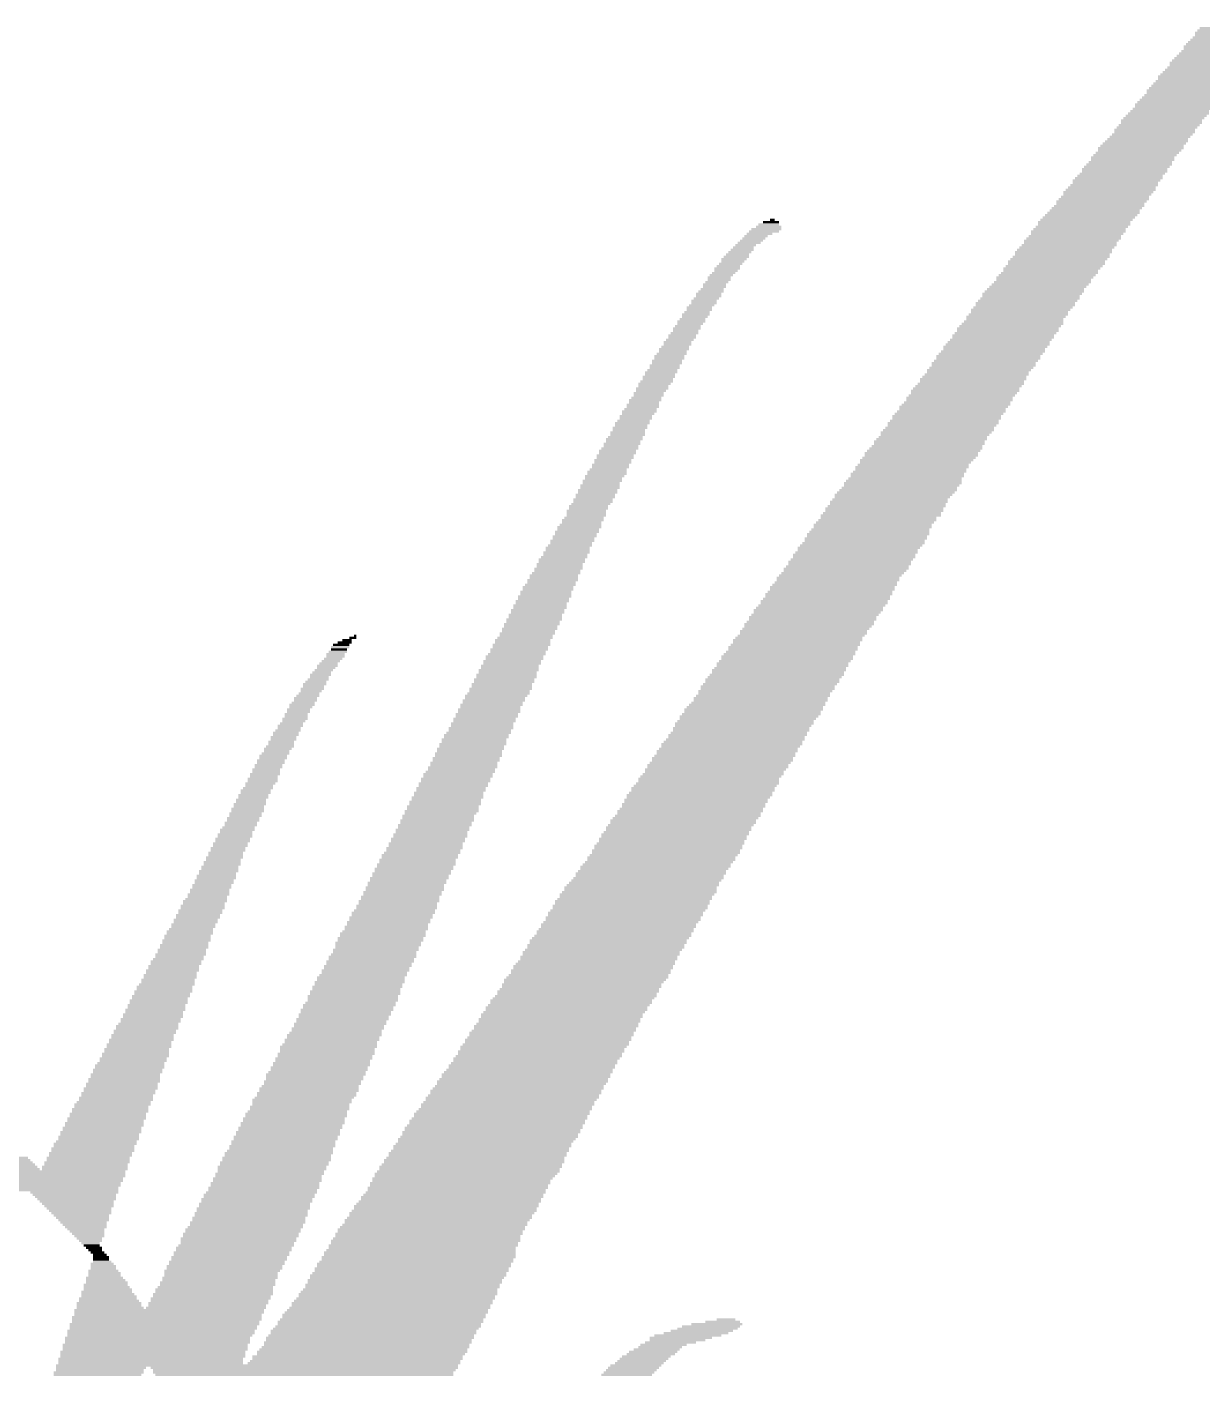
# Model space of a CAD drawing. Extents: x -0.79 to 6.6, y -0.46 to 8.18.
# Drawn here: x 5.1476 to 5.2493, y 0.8735 to 0.9902 of the extents above; entities that cross this region are included whole.
import ezdxf

# ---------------------------------------------------------------- set-up
doc = ezdxf.new("R2010")
doc.units = 0
doc.layers.add('21', color=253, linetype='CONTINUOUS')

# ---------------------------------------------------------------- blocks, each defined once
blk = doc.blocks.new('RECT')
blk.add_solid([(-0.5, -0.5), (0.5, -0.5), (-0.5, 0.5), (0.5, 0.5)])

msp = doc.modelspace()

# ---------------------------------------------------------------- block references
at = {"layer": '21', "yscale": 0.0002}
for p, xscale in [((5.2517, 0.98935), 0.0064), ((5.252, 0.98975), 0.0066), ((5.2519, 0.98955), 0.0064), ((5.2521, 0.98995), 0.0064), ((5.2523, 0.99015), 0.0064), ((5.2507, 0.98815), 0.0064), ((5.251, 0.98855), 0.0066), ((5.2509, 0.98835), 0.0064), ((5.2512, 0.98875), 0.0066), ((5.2513, 0.98895), 0.0064), ((5.2515, 0.98915), 0.0064), ((5.2498, 0.98715), 0.0066), ((5.2497, 0.98695), 0.0064), ((5.25, 0.98735), 0.0066), ((5.2501, 0.98755), 0.0064), ((5.2504, 0.98775), 0.0066), ((5.2505, 0.98795), 0.0064), ((5.2489, 0.98595), 0.0068), ((5.2488, 0.98575), 0.0066), ((5.2491, 0.98615), 0.0068), ((5.2492, 0.98635), 0.0066), ((5.2494, 0.98655), 0.0066), ((5.2496, 0.98675), 0.0066), ((5.2479, 0.98475), 0.0068), ((5.2478, 0.98455), 0.0066), ((5.2481, 0.98495), 0.0068), ((5.2482, 0.98515), 0.0066), ((5.2485, 0.98535), 0.0068), ((5.2486, 0.98555), 0.0066), ((5.2469, 0.98355), 0.0068), ((5.2471, 0.98375), 0.0068), ((5.2473, 0.98395), 0.0068), ((5.2475, 0.98415), 0.0068), ((5.2477, 0.98435), 0.0068), ((5.246, 0.98235), 0.007), ((5.2462, 0.98255), 0.007), ((5.2464, 0.98275), 0.007), ((5.2465, 0.98295), 0.0068), ((5.2467, 0.98315), 0.0068), ((5.2469, 0.98335), 0.0068), ((5.2452, 0.98135), 0.007), ((5.2452, 0.98115), 0.007), ((5.2454, 0.98155), 0.007), ((5.2456, 0.98175), 0.007), ((5.2458, 0.98215), 0.007), ((5.2458, 0.98195), 0.007), ((5.2441, 0.97995), 0.0072), ((5.2443, 0.98015), 0.0072), ((5.2445, 0.98035), 0.0072), ((5.2446, 0.98055), 0.007), ((5.2448, 0.98075), 0.007), ((5.245, 0.98095), 0.007), ((5.2433, 0.97895), 0.0072), ((5.2433, 0.97875), 0.0072), ((5.2435, 0.97915), 0.0072), ((5.2437, 0.97935), 0.0072), ((5.244, 0.97975), 0.0074), ((5.2439, 0.97955), 0.0072), ((5.2424, 0.97755), 0.0074), ((5.2426, 0.97795), 0.0074), ((5.2426, 0.97775), 0.0074), ((5.2428, 0.97815), 0.0074), ((5.243, 0.97835), 0.0074), ((5.2431, 0.97855), 0.0072), ((5.2415, 0.97635), 0.0076), ((5.2417, 0.97655), 0.0076), ((5.2419, 0.97695), 0.0076), ((5.2418, 0.97675), 0.0074), ((5.2421, 0.97715), 0.0076), ((5.2422, 0.97735), 0.0074), ((5.2408, 0.97535), 0.0078), ((5.2409, 0.97555), 0.0076), ((5.2412, 0.97595), 0.0078), ((5.2411, 0.97575), 0.0076), ((5.2414, 0.97615), 0.0078), ((5.2399, 0.97415), 0.008), ((5.24, 0.97435), 0.0078), ((5.2402, 0.97455), 0.0078), ((5.2404, 0.97475), 0.0078), ((5.2406, 0.97515), 0.0078), ((5.2405, 0.97495), 0.0076), ((5.2118, 0.97295), 0.0022), ((5.2118, 0.97315), 0.0018), ((5.212, 0.97335), 0.0014), ((5.2121, 0.97355), 0.0004), ((5.2389, 0.97295), 0.008), ((5.2391, 0.97335), 0.008), ((5.2391, 0.97315), 0.008), ((5.2393, 0.97355), 0.008), ((5.2395, 0.97375), 0.008), ((5.2397, 0.97395), 0.008), ((5.2103, 0.97175), 0.002), ((5.2105, 0.97195), 0.002), ((5.2107, 0.97215), 0.002), ((5.211, 0.97235), 0.0022), ((5.2114, 0.97255), 0.0026), ((5.2116, 0.97275), 0.0026), ((5.238, 0.97175), 0.0082), ((5.2382, 0.97195), 0.0082), ((5.2383, 0.97215), 0.008), ((5.2386, 0.97255), 0.0082), ((5.2385, 0.97235), 0.008), ((5.2387, 0.97275), 0.008), ((5.2091, 0.97055), 0.002), ((5.2093, 0.97075), 0.002), ((5.2095, 0.97095), 0.002), ((5.2096, 0.97115), 0.0018), ((5.2098, 0.97135), 0.0018), ((5.2101, 0.97155), 0.002), ((5.2373, 0.97075), 0.0084), ((5.2372, 0.97055), 0.0082), ((5.2374, 0.97095), 0.0082), ((5.2376, 0.97115), 0.0082), ((5.2378, 0.97135), 0.0082), ((5.2379, 0.97155), 0.008), ((5.2082, 0.96935), 0.0022), ((5.2083, 0.96955), 0.002), ((5.2085, 0.96975), 0.002), ((5.2088, 0.97015), 0.0022), ((5.2087, 0.96995), 0.002), ((5.209, 0.97035), 0.0022), ((5.2363, 0.96935), 0.0084), ((5.2365, 0.96955), 0.0084), ((5.2367, 0.96995), 0.0084), ((5.2367, 0.96975), 0.0084), ((5.2369, 0.97015), 0.0084), ((5.2371, 0.97035), 0.0084), ((5.2075, 0.96855), 0.002), ((5.2075, 0.96835), 0.002), ((5.2077, 0.96875), 0.002), ((5.2079, 0.96895), 0.002), ((5.2081, 0.96915), 0.002), ((5.2357, 0.96855), 0.0084), ((5.2356, 0.96835), 0.0082), ((5.2359, 0.96875), 0.0084), ((5.2361, 0.96895), 0.0084), ((5.2362, 0.96915), 0.0082), ((5.2066, 0.96715), 0.0022), ((5.2068, 0.96735), 0.0022), ((5.2069, 0.96755), 0.002), ((5.2071, 0.96795), 0.002), ((5.2071, 0.96775), 0.002), ((5.2073, 0.96815), 0.002), ((5.2346, 0.96715), 0.0086), ((5.2348, 0.96735), 0.0086), ((5.2349, 0.96755), 0.0084), ((5.2351, 0.96775), 0.0084), ((5.2353, 0.96795), 0.0084), ((5.2355, 0.96815), 0.0084), ((5.2058, 0.96595), 0.0022), ((5.206, 0.96615), 0.0022), ((5.2062, 0.96655), 0.0022), ((5.2062, 0.96635), 0.0022), ((5.2064, 0.96675), 0.0022), ((5.2066, 0.96695), 0.0022), ((5.2338, 0.96595), 0.0086), ((5.234, 0.96635), 0.0086), ((5.234, 0.96615), 0.0086), ((5.2342, 0.96655), 0.0086), ((5.2344, 0.96675), 0.0086), ((5.2345, 0.96695), 0.0084), ((5.2051, 0.96475), 0.0024), ((5.2052, 0.96495), 0.0022), ((5.2055, 0.96535), 0.0024), ((5.2054, 0.96515), 0.0022), ((5.2056, 0.96555), 0.0022), ((5.2058, 0.96575), 0.0022), ((5.233, 0.96475), 0.0086), ((5.2332, 0.96515), 0.0086), ((5.2331, 0.96495), 0.0084), ((5.2334, 0.96535), 0.0086), ((5.2336, 0.96575), 0.0086), ((5.2335, 0.96555), 0.0084), ((5.2043, 0.96355), 0.0024), ((5.2045, 0.96375), 0.0024), ((5.2047, 0.96415), 0.0024), ((5.2046, 0.96395), 0.0022), ((5.2048, 0.96435), 0.0022), ((5.205, 0.96455), 0.0022), ((5.2321, 0.96355), 0.0088), ((5.2323, 0.96375), 0.0088), ((5.2325, 0.96415), 0.0088), ((5.2325, 0.96395), 0.0088), ((5.2327, 0.96435), 0.0088), ((5.2329, 0.96455), 0.0088), ((5.2036, 0.96235), 0.0026), ((5.2037, 0.96255), 0.0024), ((5.2039, 0.96295), 0.0024), ((5.2039, 0.96275), 0.0024), ((5.2041, 0.96315), 0.0024), ((5.2043, 0.96335), 0.0024), ((5.2314, 0.96255), 0.009), ((5.2313, 0.96235), 0.0088), ((5.2316, 0.96275), 0.009), ((5.2317, 0.96295), 0.0088), ((5.2319, 0.96315), 0.0088), ((5.2321, 0.96335), 0.0088), ((5.203, 0.96135), 0.0026), ((5.2032, 0.96175), 0.0026), ((5.2032, 0.96155), 0.0026), ((5.2034, 0.96195), 0.0026), ((5.2035, 0.96215), 0.0024), ((5.2306, 0.96135), 0.009), ((5.2308, 0.96175), 0.009), ((5.2308, 0.96155), 0.009), ((5.231, 0.96195), 0.009), ((5.2312, 0.96215), 0.009), ((5.2025, 0.96035), 0.0028), ((5.2024, 0.96015), 0.0026), ((5.2026, 0.96055), 0.0026), ((5.2028, 0.96095), 0.0026), ((5.2028, 0.96075), 0.0026), ((5.203, 0.96115), 0.0026), ((5.2298, 0.96015), 0.009), ((5.23, 0.96055), 0.009), ((5.2299, 0.96035), 0.0088), ((5.2302, 0.96075), 0.009), ((5.2304, 0.96115), 0.009), ((5.2304, 0.96095), 0.009), ((5.2017, 0.95895), 0.0028), ((5.2019, 0.95935), 0.0028), ((5.2018, 0.95915), 0.0026), ((5.2021, 0.95955), 0.0028), ((5.2023, 0.95995), 0.0028), ((5.2022, 0.95975), 0.0026), ((5.2289, 0.95895), 0.0092), ((5.2291, 0.95915), 0.0092), ((5.2293, 0.95935), 0.0092), ((5.2295, 0.95975), 0.0092), ((5.2294, 0.95955), 0.009), ((5.2296, 0.95995), 0.009), ((5.2011, 0.95795), 0.0028), ((5.201, 0.95775), 0.0026), ((5.2012, 0.95815), 0.0026), ((5.2014, 0.95855), 0.0026), ((5.2014, 0.95835), 0.0026), ((5.2016, 0.95875), 0.0026), ((5.2281, 0.95775), 0.0092), ((5.2283, 0.95815), 0.0092), ((5.2283, 0.95795), 0.0092), ((5.2285, 0.95835), 0.0092), ((5.2288, 0.95875), 0.0094), ((5.2287, 0.95855), 0.0092), ((5.2003, 0.95655), 0.0028), ((5.2006, 0.95695), 0.003), ((5.2005, 0.95675), 0.0028), ((5.2007, 0.95715), 0.0028), ((5.2009, 0.95755), 0.0028), ((5.2009, 0.95735), 0.0028), ((5.2272, 0.95655), 0.0094), ((5.2274, 0.95675), 0.0094), ((5.2276, 0.95695), 0.0094), ((5.2278, 0.95735), 0.0094), ((5.2277, 0.95715), 0.0092), ((5.228, 0.95755), 0.0094), ((5.1998, 0.95555), 0.003), ((5.1997, 0.95535), 0.0028), ((5.2, 0.95595), 0.003), ((5.1999, 0.95575), 0.0028), ((5.2001, 0.95615), 0.0028), ((5.2003, 0.95635), 0.0028), ((5.2265, 0.95535), 0.0096), ((5.2266, 0.95555), 0.0094), ((5.2269, 0.95595), 0.0096), ((5.2268, 0.95575), 0.0094), ((5.227, 0.95615), 0.0094), ((5.2272, 0.95635), 0.0094), ((5.1993, 0.95455), 0.0032), ((5.1992, 0.95435), 0.003), ((5.1994, 0.95475), 0.003), ((5.1996, 0.95515), 0.003), ((5.1996, 0.95495), 0.003), ((5.2257, 0.95435), 0.0096), ((5.2259, 0.95455), 0.0096), ((5.226, 0.95475), 0.0094), ((5.2263, 0.95515), 0.0096), ((5.2262, 0.95495), 0.0094), ((5.1985, 0.95315), 0.0032), ((5.1987, 0.95355), 0.0032), ((5.1987, 0.95335), 0.0032), ((5.1989, 0.95375), 0.0032), ((5.1991, 0.95415), 0.0032), ((5.199, 0.95395), 0.003), ((5.225, 0.95335), 0.0098), ((5.225, 0.95315), 0.0098), ((5.2252, 0.95355), 0.0098), ((5.2254, 0.95375), 0.0098), ((5.2255, 0.95395), 0.0096), ((5.2257, 0.95415), 0.0096), ((5.1979, 0.95195), 0.0032), ((5.1981, 0.95235), 0.0032), ((5.1981, 0.95215), 0.0032), ((5.1983, 0.95275), 0.0032), ((5.1983, 0.95255), 0.0032), ((5.1985, 0.95295), 0.0032), ((5.2242, 0.95215), 0.0098), ((5.2241, 0.95195), 0.0096), ((5.2243, 0.95235), 0.0096), ((5.2246, 0.95275), 0.0098), ((5.2245, 0.95255), 0.0096), ((5.2248, 0.95295), 0.0098), ((5.1974, 0.95095), 0.0034), ((5.1973, 0.95075), 0.0032), ((5.1976, 0.95135), 0.0034), ((5.1975, 0.95115), 0.0032), ((5.1978, 0.95175), 0.0034), ((5.1978, 0.95155), 0.0034), ((5.2234, 0.95075), 0.0102), ((5.2235, 0.95095), 0.01), ((5.2236, 0.95115), 0.0098), ((5.2238, 0.95155), 0.0098), ((5.2238, 0.95135), 0.0098), ((5.224, 0.95175), 0.0098), ((5.1968, 0.94975), 0.0034), ((5.1968, 0.94955), 0.0034), ((5.197, 0.95015), 0.0034), ((5.197, 0.94995), 0.0034), ((5.1972, 0.95055), 0.0034), ((5.1972, 0.95035), 0.0034), ((5.2226, 0.94975), 0.0102), ((5.2225, 0.94955), 0.01), ((5.2228, 0.94995), 0.0102), ((5.223, 0.95015), 0.0102), ((5.2231, 0.95035), 0.01), ((5.2233, 0.95055), 0.01), ((5.196, 0.94835), 0.0034), ((5.1962, 0.94875), 0.0034), ((5.1962, 0.94855), 0.0034), ((5.1964, 0.94895), 0.0034), ((5.1966, 0.94935), 0.0034), ((5.1966, 0.94915), 0.0034), ((5.2218, 0.94855), 0.0102), ((5.2218, 0.94835), 0.0102), ((5.222, 0.94875), 0.0102), ((5.2222, 0.94915), 0.0102), ((5.2221, 0.94895), 0.01), ((5.2223, 0.94935), 0.01), ((5.1955, 0.94715), 0.0036), ((5.1957, 0.94755), 0.0036), ((5.1956, 0.94735), 0.0034), ((5.1958, 0.94775), 0.0034), ((5.196, 0.94815), 0.0034), ((5.196, 0.94795), 0.0034), ((5.2208, 0.94715), 0.0102), ((5.221, 0.94735), 0.0102), ((5.2212, 0.94755), 0.0102), ((5.2215, 0.94795), 0.0104), ((5.2213, 0.94775), 0.01), ((5.2216, 0.94815), 0.0102), ((5.195, 0.94615), 0.0038), ((5.1952, 0.94655), 0.0038), ((5.1951, 0.94635), 0.0036), ((5.1954, 0.94695), 0.0038), ((5.1953, 0.94675), 0.0036), ((5.2204, 0.94635), 0.0106), ((5.2203, 0.94615), 0.0104), ((5.2205, 0.94655), 0.0104), ((5.2206, 0.94675), 0.0102), ((5.2208, 0.94695), 0.0102), ((5.1944, 0.94515), 0.0038), ((5.1944, 0.94495), 0.0038), ((5.1946, 0.94535), 0.0038), ((5.1948, 0.94575), 0.0038), ((5.1947, 0.94555), 0.0036), ((5.1949, 0.94595), 0.0036), ((5.2196, 0.94515), 0.0106), ((5.2195, 0.94495), 0.0104), ((5.2198, 0.94535), 0.0106), ((5.22, 0.94555), 0.0106), ((5.2202, 0.94595), 0.0106), ((5.2201, 0.94575), 0.0104), ((5.1937, 0.94375), 0.004), ((5.1939, 0.94415), 0.004), ((5.1939, 0.94395), 0.004), ((5.1941, 0.94435), 0.004), ((5.1943, 0.94475), 0.004), ((5.1942, 0.94455), 0.0038), ((5.2188, 0.94395), 0.0106), ((5.2188, 0.94375), 0.0106), ((5.219, 0.94415), 0.0106), ((5.2192, 0.94455), 0.0106), ((5.2192, 0.94435), 0.0106), ((5.2194, 0.94475), 0.0106), ((5.1932, 0.94275), 0.0042), ((5.1932, 0.94255), 0.0042), ((5.1934, 0.94295), 0.0042), ((5.1936, 0.94335), 0.0042), ((5.1935, 0.94315), 0.004), ((5.1937, 0.94355), 0.004), ((5.2178, 0.94255), 0.0106), ((5.218, 0.94275), 0.0106), ((5.2182, 0.94295), 0.0106), ((5.2185, 0.94335), 0.0108), ((5.2184, 0.94315), 0.0106), ((5.2186, 0.94355), 0.0106), ((5.1925, 0.94135), 0.0044), ((5.1927, 0.94175), 0.0044), ((5.1927, 0.94155), 0.0044), ((5.1929, 0.94195), 0.0044), ((5.1931, 0.94235), 0.0044), ((5.193, 0.94215), 0.0042), ((5.2171, 0.94135), 0.0108), ((5.2173, 0.94175), 0.0108), ((5.2173, 0.94155), 0.0108), ((5.2175, 0.94195), 0.0108), ((5.2176, 0.94215), 0.0106), ((5.2178, 0.94235), 0.0106), ((5.192, 0.94015), 0.0046), ((5.1922, 0.94055), 0.0046), ((5.1921, 0.94035), 0.0044), ((5.1924, 0.94095), 0.0046), ((5.1923, 0.94075), 0.0044), ((5.1925, 0.94115), 0.0044), ((5.2164, 0.94015), 0.011), ((5.2166, 0.94055), 0.011), ((5.2166, 0.94035), 0.011), ((5.2168, 0.94075), 0.011), ((5.217, 0.94115), 0.011), ((5.2169, 0.94095), 0.0108), ((5.1916, 0.93935), 0.0046), ((5.1916, 0.93915), 0.0046), ((5.1918, 0.93975), 0.0046), ((5.1918, 0.93955), 0.0046), ((5.192, 0.93995), 0.0046), ((5.2156, 0.93915), 0.011), ((5.2158, 0.93935), 0.011), ((5.2161, 0.93975), 0.0112), ((5.216, 0.93955), 0.011), ((5.2162, 0.93995), 0.011), ((5.1911, 0.93815), 0.0048), ((5.191, 0.93795), 0.0046), ((5.1913, 0.93855), 0.0048), ((5.1912, 0.93835), 0.0046), ((5.1915, 0.93895), 0.0048), ((5.1914, 0.93875), 0.0046), ((5.2148, 0.93795), 0.011), ((5.215, 0.93815), 0.011), ((5.2153, 0.93855), 0.0112), ((5.2152, 0.93835), 0.011), ((5.2154, 0.93875), 0.011), ((5.2156, 0.93895), 0.011), ((5.1748, 0.93675), 0.0014), ((5.1751, 0.93695), 0.0012), ((5.1753, 0.93715), 0.0008), ((5.1758, 0.93735), 0.0006), ((5.176, 0.93755), 0.0002), ((5.1904, 0.93675), 0.005), ((5.1905, 0.93715), 0.0048), ((5.1905, 0.93695), 0.0048), ((5.1907, 0.93735), 0.0048), ((5.1909, 0.93775), 0.0048), ((5.1908, 0.93755), 0.0046), ((5.2141, 0.93675), 0.0112), ((5.2143, 0.93715), 0.0112), ((5.2142, 0.93695), 0.011), ((5.2144, 0.93735), 0.011), ((5.2146, 0.93755), 0.011), ((5.2148, 0.93775), 0.011), ((5.1741, 0.93555), 0.0016), ((5.1743, 0.93595), 0.0016), ((5.1743, 0.93575), 0.0016), ((5.1745, 0.93615), 0.0016), ((5.1747, 0.93655), 0.0016), ((5.1746, 0.93635), 0.0014), ((5.1898, 0.93575), 0.005), ((5.1898, 0.93555), 0.005), ((5.19, 0.93595), 0.005), ((5.1902, 0.93635), 0.005), ((5.1901, 0.93615), 0.0048), ((5.1903, 0.93655), 0.0048), ((5.2134, 0.93575), 0.0114), ((5.2134, 0.93555), 0.0114), ((5.2136, 0.93595), 0.0114), ((5.2137, 0.93615), 0.0112), ((5.2139, 0.93655), 0.0112), ((5.2139, 0.93635), 0.0112), ((5.1731, 0.93435), 0.0016), ((5.1733, 0.93455), 0.0016), ((5.1736, 0.93495), 0.0018), ((5.1735, 0.93475), 0.0016), ((5.1737, 0.93515), 0.0016), ((5.1739, 0.93535), 0.0016), ((5.1893, 0.93455), 0.0052), ((5.1892, 0.93435), 0.005), ((5.1894, 0.93495), 0.005), ((5.1894, 0.93475), 0.005), ((5.1896, 0.93535), 0.005), ((5.1896, 0.93515), 0.005), ((5.2127, 0.93455), 0.0116), ((5.2126, 0.93435), 0.0114), ((5.2128, 0.93475), 0.0114), ((5.213, 0.93515), 0.0114), ((5.213, 0.93495), 0.0114), ((5.2132, 0.93535), 0.0114), ((5.1725, 0.93335), 0.002), ((5.1724, 0.93315), 0.0018), ((5.1726, 0.93355), 0.0018), ((5.1728, 0.93375), 0.0018), ((5.173, 0.93415), 0.0018), ((5.1729, 0.93395), 0.0016), ((5.1887, 0.93335), 0.0052), ((5.1887, 0.93315), 0.0052), ((5.1889, 0.93375), 0.0052), ((5.1889, 0.93355), 0.0052), ((5.1891, 0.93415), 0.0052), ((5.1891, 0.93395), 0.0052), ((5.2117, 0.93315), 0.0116), ((5.2119, 0.93335), 0.0116), ((5.2121, 0.93375), 0.0116), ((5.2121, 0.93355), 0.0116), ((5.2123, 0.93395), 0.0116), ((5.2125, 0.93415), 0.0116), ((5.1717, 0.93215), 0.002), ((5.1719, 0.93235), 0.002), ((5.172, 0.93255), 0.0018), ((5.1723, 0.93295), 0.002), ((5.1722, 0.93275), 0.0018), ((5.1882, 0.93235), 0.0054), ((5.1881, 0.93215), 0.0052), ((5.1884, 0.93255), 0.0054), ((5.1886, 0.93295), 0.0054), ((5.1885, 0.93275), 0.0052), ((5.2111, 0.93215), 0.0116), ((5.2113, 0.93235), 0.0116), ((5.2115, 0.93275), 0.0116), ((5.2114, 0.93255), 0.0114), ((5.2117, 0.93295), 0.0116), ((5.1711, 0.93115), 0.002), ((5.1711, 0.93095), 0.002), ((5.1714, 0.93155), 0.0022), ((5.1713, 0.93135), 0.002), ((5.1715, 0.93175), 0.002), ((5.1717, 0.93195), 0.002), ((5.1876, 0.93115), 0.0054), ((5.1876, 0.93095), 0.0054), ((5.1878, 0.93155), 0.0054), ((5.1877, 0.93135), 0.0052), ((5.188, 0.93195), 0.0054), ((5.1879, 0.93175), 0.0052), ((5.2105, 0.93115), 0.012), ((5.2104, 0.93095), 0.0118), ((5.2106, 0.93135), 0.0118), ((5.2108, 0.93155), 0.0118), ((5.2109, 0.93175), 0.0116), ((5.2111, 0.93195), 0.0116), ((5.1704, 0.92975), 0.0022), ((5.1705, 0.92995), 0.002), ((5.1708, 0.93035), 0.0022), ((5.1707, 0.93015), 0.002), ((5.1709, 0.93075), 0.002), ((5.1709, 0.93055), 0.002), ((5.187, 0.92995), 0.0054), ((5.187, 0.92975), 0.0054), ((5.1872, 0.93035), 0.0054), ((5.1872, 0.93015), 0.0054), ((5.1874, 0.93075), 0.0054), ((5.1874, 0.93055), 0.0054), ((5.2097, 0.92995), 0.012), ((5.2096, 0.92975), 0.0118), ((5.2098, 0.93015), 0.0118), ((5.2101, 0.93055), 0.012), ((5.21, 0.93035), 0.0118), ((5.2103, 0.93075), 0.012), ((5.1698, 0.92875), 0.0022), ((5.1698, 0.92855), 0.0022), ((5.17, 0.92915), 0.0022), ((5.17, 0.92895), 0.0022), ((5.1702, 0.92935), 0.0022), ((5.1703, 0.92955), 0.002), ((5.1863, 0.92855), 0.0056), ((5.1865, 0.92895), 0.0056), ((5.1865, 0.92875), 0.0056), ((5.1867, 0.92915), 0.0056), ((5.1869, 0.92955), 0.0056), ((5.1868, 0.92935), 0.0054), ((5.2089, 0.92855), 0.012), ((5.2091, 0.92895), 0.012), ((5.209, 0.92875), 0.0118), ((5.2092, 0.92915), 0.0118), ((5.2094, 0.92955), 0.0118), ((5.2094, 0.92935), 0.0118), ((5.1691, 0.92735), 0.0024), ((5.1693, 0.92775), 0.0024), ((5.1692, 0.92755), 0.0022), ((5.1695, 0.92795), 0.0024), ((5.1696, 0.92835), 0.0022), ((5.1696, 0.92815), 0.0022), ((5.1858, 0.92735), 0.0058), ((5.186, 0.92775), 0.0058), ((5.1859, 0.92755), 0.0056), ((5.1862, 0.92815), 0.0058), ((5.1861, 0.92795), 0.0056), ((5.1863, 0.92835), 0.0056), ((5.2082, 0.92755), 0.0122), ((5.2081, 0.92735), 0.012), ((5.2083, 0.92775), 0.012), ((5.2086, 0.92815), 0.0122), ((5.2085, 0.92795), 0.012), ((5.2087, 0.92835), 0.012), ((5.1685, 0.92635), 0.0024), ((5.1685, 0.92615), 0.0024), ((5.1687, 0.92675), 0.0024), ((5.1687, 0.92655), 0.0024), ((5.1689, 0.92715), 0.0024), ((5.1689, 0.92695), 0.0024), ((5.1853, 0.92615), 0.006), ((5.1854, 0.92655), 0.0058), ((5.1854, 0.92635), 0.0058), ((5.1856, 0.92695), 0.0058), ((5.1856, 0.92675), 0.0058), ((5.1858, 0.92715), 0.0058), ((5.2074, 0.92635), 0.0122), ((5.2074, 0.92615), 0.0122), ((5.2076, 0.92655), 0.0122), ((5.2078, 0.92695), 0.0122), ((5.2078, 0.92675), 0.0122), ((5.208, 0.92715), 0.0122), ((5.168, 0.92515), 0.0026), ((5.1682, 0.92555), 0.0026), ((5.1681, 0.92535), 0.0024), ((5.1683, 0.92595), 0.0024), ((5.1683, 0.92575), 0.0024), ((5.1847, 0.92515), 0.006), ((5.1849, 0.92555), 0.006), ((5.1849, 0.92535), 0.006), ((5.1851, 0.92575), 0.006), ((5.1852, 0.92595), 0.0058), ((5.2066, 0.92515), 0.0122), ((5.2068, 0.92535), 0.0122), ((5.207, 0.92555), 0.0122), ((5.2072, 0.92595), 0.0122), ((5.2071, 0.92575), 0.012), ((5.1674, 0.92415), 0.0026), ((5.1674, 0.92395), 0.0026), ((5.1676, 0.92435), 0.0026), ((5.1678, 0.92475), 0.0026), ((5.1677, 0.92455), 0.0024), ((5.168, 0.92495), 0.0026), ((5.1841, 0.92395), 0.006), ((5.1843, 0.92435), 0.006), ((5.1843, 0.92415), 0.006), ((5.1845, 0.92475), 0.006), ((5.1845, 0.92455), 0.006), ((5.1847, 0.92495), 0.006), ((5.2059, 0.92395), 0.0124), ((5.2061, 0.92435), 0.0124), ((5.2061, 0.92415), 0.0124), ((5.2063, 0.92455), 0.0124), ((5.2065, 0.92475), 0.0124), ((5.2066, 0.92495), 0.0122), ((5.1669, 0.92295), 0.0028), ((5.1668, 0.92275), 0.0026), ((5.167, 0.92335), 0.0026), ((5.167, 0.92315), 0.0026), ((5.1672, 0.92375), 0.0026), ((5.1672, 0.92355), 0.0026), ((5.1836, 0.92275), 0.0062), ((5.1838, 0.92315), 0.0062), ((5.1838, 0.92295), 0.0062), ((5.184, 0.92355), 0.0062), ((5.1839, 0.92335), 0.006), ((5.1841, 0.92375), 0.006), ((5.2053, 0.92295), 0.0124), ((5.2053, 0.92275), 0.0124), ((5.2055, 0.92335), 0.0124), ((5.2055, 0.92315), 0.0124), ((5.2058, 0.92375), 0.0126), ((5.2057, 0.92355), 0.0124), ((5.1663, 0.92175), 0.0028), ((5.1663, 0.92155), 0.0028), ((5.1665, 0.92215), 0.0028), ((5.1665, 0.92195), 0.0028), ((5.1667, 0.92255), 0.0028), ((5.1667, 0.92235), 0.0028), ((5.1831, 0.92155), 0.0064), ((5.1832, 0.92195), 0.0062), ((5.1832, 0.92175), 0.0062), ((5.1835, 0.92235), 0.0064), ((5.1834, 0.92215), 0.0062), ((5.1836, 0.92255), 0.0062), ((5.2044, 0.92155), 0.0126), ((5.2046, 0.92175), 0.0126), ((5.2048, 0.92195), 0.0126), ((5.205, 0.92235), 0.0126), ((5.2049, 0.92215), 0.0124), ((5.2051, 0.92255), 0.0124), ((5.1656, 0.92035), 0.003), ((5.1658, 0.92075), 0.003), ((5.1657, 0.92055), 0.0028), ((5.1659, 0.92095), 0.0028), ((5.1661, 0.92135), 0.0028), ((5.1661, 0.92115), 0.0028), ((5.1825, 0.92035), 0.0064), ((5.1827, 0.92075), 0.0064), ((5.1826, 0.92055), 0.0062), ((5.1829, 0.92115), 0.0064), ((5.1828, 0.92095), 0.0062), ((5.183, 0.92135), 0.0062), ((5.2037, 0.92035), 0.0128), ((5.2038, 0.92055), 0.0126), ((5.204, 0.92095), 0.0126), ((5.204, 0.92075), 0.0126), ((5.2042, 0.92115), 0.0126), ((5.2044, 0.92135), 0.0126), ((5.165, 0.91915), 0.003), ((5.1652, 0.91955), 0.003), ((5.1652, 0.91935), 0.003), ((5.1654, 0.91995), 0.003), ((5.1654, 0.91975), 0.003), ((5.1656, 0.92015), 0.003), ((5.182, 0.91915), 0.0066), ((5.1821, 0.91955), 0.0064), ((5.1821, 0.91935), 0.0064), ((5.1823, 0.91995), 0.0064), ((5.1823, 0.91975), 0.0064), ((5.1825, 0.92015), 0.0064), ((5.2031, 0.91935), 0.0128), ((5.2031, 0.91915), 0.0128), ((5.2033, 0.91955), 0.0128), ((5.2035, 0.91995), 0.0128), ((5.2034, 0.91975), 0.0126), ((5.2036, 0.92015), 0.0126), ((5.1645, 0.91795), 0.0032), ((5.1647, 0.91835), 0.0032), ((5.1646, 0.91815), 0.003), ((5.1648, 0.91875), 0.003), ((5.1648, 0.91855), 0.003), ((5.165, 0.91895), 0.003), ((5.1814, 0.91815), 0.0066), ((5.1814, 0.91795), 0.0066), ((5.1816, 0.91855), 0.0066), ((5.1816, 0.91835), 0.0066), ((5.1818, 0.91875), 0.0066), ((5.1819, 0.91895), 0.0064), ((5.2023, 0.91795), 0.0128), ((5.2025, 0.91835), 0.0128), ((5.2025, 0.91815), 0.0128), ((5.2027, 0.91855), 0.0128), ((5.2029, 0.91895), 0.0128), ((5.2029, 0.91875), 0.0128), ((5.1642, 0.91715), 0.0034), ((5.1641, 0.91695), 0.0032), ((5.1643, 0.91755), 0.0032), ((5.1643, 0.91735), 0.0032), ((5.1645, 0.91775), 0.0032), ((5.1809, 0.91695), 0.0068), ((5.1811, 0.91735), 0.0068), ((5.181, 0.91715), 0.0066), ((5.1813, 0.91775), 0.0068), ((5.1812, 0.91755), 0.0066), ((5.2016, 0.91695), 0.013), ((5.2017, 0.91715), 0.0128), ((5.202, 0.91755), 0.013), ((5.2019, 0.91735), 0.0128), ((5.2021, 0.91775), 0.0128), ((5.1636, 0.91595), 0.0034), ((5.1636, 0.91575), 0.0034), ((5.1638, 0.91635), 0.0034), ((5.1638, 0.91615), 0.0034), ((5.164, 0.91675), 0.0034), ((5.164, 0.91655), 0.0034), ((5.1803, 0.91575), 0.0068), ((5.1805, 0.91615), 0.0068), ((5.1804, 0.91595), 0.0066), ((5.1807, 0.91655), 0.0068), ((5.1806, 0.91635), 0.0066), ((5.1808, 0.91675), 0.0066), ((5.2007, 0.91575), 0.0132), ((5.2009, 0.91595), 0.0132), ((5.201, 0.91615), 0.013), ((5.2012, 0.91635), 0.013), ((5.2014, 0.91655), 0.013), ((5.2015, 0.91675), 0.0128), ((5.163, 0.91455), 0.0038), ((5.1631, 0.91475), 0.0036), ((5.1633, 0.91515), 0.0036), ((5.1632, 0.91495), 0.0034), ((5.1634, 0.91555), 0.0034), ((5.1634, 0.91535), 0.0034), ((5.1798, 0.91455), 0.007), ((5.1799, 0.91495), 0.0068), ((5.1799, 0.91475), 0.0068), ((5.1801, 0.91535), 0.0068), ((5.1801, 0.91515), 0.0068), ((5.1803, 0.91555), 0.0068), ((5.2, 0.91455), 0.0134), ((5.2002, 0.91475), 0.0134), ((5.2004, 0.91515), 0.0134), ((5.2003, 0.91495), 0.0132), ((5.2006, 0.91535), 0.0134), ((5.2007, 0.91555), 0.0132), ((5.1624, 0.91335), 0.0038), ((5.1626, 0.91375), 0.0038), ((5.1626, 0.91355), 0.0038), ((5.1628, 0.91415), 0.0038), ((5.1628, 0.91395), 0.0038), ((5.1629, 0.91435), 0.0036), ((5.1793, 0.91355), 0.0072), ((5.1792, 0.91335), 0.007), ((5.1794, 0.91375), 0.007), ((5.1796, 0.91415), 0.007), ((5.1796, 0.91395), 0.007), ((5.1797, 0.91435), 0.0068), ((5.1994, 0.91355), 0.0134), ((5.1994, 0.91335), 0.0134), ((5.1996, 0.91375), 0.0134), ((5.1998, 0.91415), 0.0134), ((5.1998, 0.91395), 0.0134), ((5.2, 0.91435), 0.0134), ((5.1618, 0.91215), 0.0038), ((5.162, 0.91255), 0.0038), ((5.162, 0.91235), 0.0038), ((5.1622, 0.91295), 0.0038), ((5.1622, 0.91275), 0.0038), ((5.1624, 0.91315), 0.0038), ((5.1787, 0.91235), 0.0072), ((5.1787, 0.91215), 0.0072), ((5.1789, 0.91275), 0.0072), ((5.1788, 0.91255), 0.007), ((5.1791, 0.91315), 0.0072), ((5.179, 0.91295), 0.007), ((5.1986, 0.91215), 0.0134), ((5.1988, 0.91255), 0.0134), ((5.1988, 0.91235), 0.0134), ((5.199, 0.91275), 0.0134), ((5.1992, 0.91315), 0.0134), ((5.1992, 0.91295), 0.0134), ((5.1614, 0.91115), 0.0042), ((5.1613, 0.91095), 0.004), ((5.1615, 0.91155), 0.004), ((5.1615, 0.91135), 0.004), ((5.1617, 0.91195), 0.004), ((5.1617, 0.91175), 0.004), ((5.178, 0.91095), 0.0074), ((5.1782, 0.91135), 0.0074), ((5.1782, 0.91115), 0.0074), ((5.1784, 0.91175), 0.0074), ((5.1784, 0.91155), 0.0074), ((5.1785, 0.91195), 0.0072), ((5.1979, 0.91115), 0.0136), ((5.1979, 0.91095), 0.0136), ((5.1981, 0.91135), 0.0136), ((5.1983, 0.91155), 0.0136), ((5.1985, 0.91195), 0.0136), ((5.1984, 0.91175), 0.0134), ((5.1609, 0.90995), 0.0044), ((5.161, 0.91035), 0.0042), ((5.161, 0.91015), 0.0042), ((5.1612, 0.91075), 0.0042), ((5.1612, 0.91055), 0.0042), ((5.1776, 0.90995), 0.0074), ((5.1778, 0.91035), 0.0074), ((5.1777, 0.91015), 0.0072), ((5.178, 0.91075), 0.0074), ((5.1779, 0.91055), 0.0072), ((5.1973, 0.91015), 0.0136), ((5.1973, 0.90995), 0.0136), ((5.1975, 0.91035), 0.0136), ((5.1977, 0.91075), 0.0136), ((5.1977, 0.91055), 0.0136), ((5.1603, 0.90895), 0.0044), ((5.1603, 0.90875), 0.0044), ((5.1605, 0.90935), 0.0044), ((5.1605, 0.90915), 0.0044), ((5.1607, 0.90955), 0.0044), ((5.1608, 0.90975), 0.0042), ((5.1771, 0.90895), 0.0076), ((5.177, 0.90875), 0.0074), ((5.1773, 0.90935), 0.0076), ((5.1772, 0.90915), 0.0074), ((5.1775, 0.90975), 0.0076), ((5.1774, 0.90955), 0.0074), ((5.1966, 0.90895), 0.0138), ((5.1966, 0.90875), 0.0138), ((5.1968, 0.90915), 0.0138), ((5.1969, 0.90935), 0.0136), ((5.1971, 0.90975), 0.0136), ((5.1971, 0.90955), 0.0136), ((5.1598, 0.90775), 0.0046), ((5.1598, 0.90755), 0.0046), ((5.16, 0.90815), 0.0046), ((5.16, 0.90795), 0.0046), ((5.1602, 0.90855), 0.0046), ((5.1601, 0.90835), 0.0044), ((5.1764, 0.90755), 0.0078), ((5.1765, 0.90795), 0.0076), ((5.1765, 0.90775), 0.0076), ((5.1767, 0.90815), 0.0076), ((5.1769, 0.90855), 0.0076), ((5.1768, 0.90835), 0.0074), ((5.1959, 0.90775), 0.014), ((5.1958, 0.90755), 0.0138), ((5.1961, 0.90795), 0.014), ((5.1962, 0.90815), 0.0138), ((5.1964, 0.90855), 0.0138), ((5.1964, 0.90835), 0.0138), ((5.1592, 0.90635), 0.005), ((5.1594, 0.90675), 0.005), ((5.1593, 0.90655), 0.0048), ((5.1595, 0.90715), 0.0048), ((5.1595, 0.90695), 0.0048), ((5.1597, 0.90735), 0.0048), ((5.1758, 0.90635), 0.0078), ((5.176, 0.90675), 0.0078), ((5.176, 0.90655), 0.0078), ((5.1762, 0.90715), 0.0078), ((5.1761, 0.90695), 0.0076), ((5.1763, 0.90735), 0.0076), ((5.1951, 0.90635), 0.014), ((5.1953, 0.90675), 0.014), ((5.1952, 0.90655), 0.0138), ((5.1954, 0.90695), 0.0138), ((5.1956, 0.90735), 0.0138), ((5.1956, 0.90715), 0.0138), ((5.1587, 0.90515), 0.0052), ((5.1588, 0.90555), 0.005), ((5.1588, 0.90535), 0.005), ((5.159, 0.90595), 0.005), ((5.159, 0.90575), 0.005), ((5.1591, 0.90615), 0.0048), ((5.1753, 0.90515), 0.008), ((5.1755, 0.90555), 0.008), ((5.1754, 0.90535), 0.0078), ((5.1756, 0.90575), 0.0078), ((5.1758, 0.90615), 0.0078), ((5.1758, 0.90595), 0.0078), ((5.1943, 0.90535), 0.014), ((5.1943, 0.90515), 0.014), ((5.1945, 0.90555), 0.014), ((5.1947, 0.90595), 0.014), ((5.1947, 0.90575), 0.014), ((5.1949, 0.90615), 0.014), ((5.1581, 0.90395), 0.0052), ((5.1583, 0.90435), 0.0052), ((5.1583, 0.90415), 0.0052), ((5.1585, 0.90475), 0.0052), ((5.1585, 0.90455), 0.0052), ((5.1586, 0.90495), 0.005), ((5.1747, 0.90395), 0.008), ((5.1749, 0.90435), 0.008), ((5.1748, 0.90415), 0.0078), ((5.1751, 0.90475), 0.008), ((5.175, 0.90455), 0.0078), ((5.1752, 0.90495), 0.0078), ((5.1935, 0.90395), 0.014), ((5.1937, 0.90435), 0.014), ((5.1937, 0.90415), 0.014), ((5.1939, 0.90475), 0.014), ((5.1939, 0.90455), 0.014), ((5.1941, 0.90495), 0.014), ((5.1576, 0.90295), 0.0054), ((5.1578, 0.90335), 0.0054), ((5.1578, 0.90315), 0.0054), ((5.158, 0.90375), 0.0054), ((5.158, 0.90355), 0.0054), ((5.1742, 0.90295), 0.0082), ((5.1743, 0.90315), 0.008), ((5.1745, 0.90355), 0.008), ((5.1744, 0.90335), 0.0078), ((5.1746, 0.90375), 0.0078), ((5.193, 0.90315), 0.0142), ((5.193, 0.90295), 0.0142), ((5.1932, 0.90335), 0.0142), ((5.1934, 0.90375), 0.0142), ((5.1933, 0.90355), 0.014), ((5.1571, 0.90175), 0.0056), ((5.1573, 0.90215), 0.0056), ((5.1573, 0.90195), 0.0056), ((5.1575, 0.90255), 0.0056), ((5.1574, 0.90235), 0.0054), ((5.1576, 0.90275), 0.0054), ((5.1737, 0.90195), 0.0084), ((5.1736, 0.90175), 0.0082), ((5.1738, 0.90215), 0.0082), ((5.174, 0.90255), 0.0082), ((5.1739, 0.90235), 0.008), ((5.1741, 0.90275), 0.008), ((5.1923, 0.90195), 0.0144), ((5.1922, 0.90175), 0.0142), ((5.1925, 0.90215), 0.0144), ((5.1927, 0.90255), 0.0144), ((5.1926, 0.90235), 0.0142), ((5.1928, 0.90275), 0.0142), ((5.1566, 0.90055), 0.0058), ((5.1568, 0.90095), 0.0058), ((5.1568, 0.90075), 0.0058), ((5.157, 0.90135), 0.0058), ((5.157, 0.90115), 0.0058), ((5.1571, 0.90155), 0.0056), ((5.1731, 0.90055), 0.0084), ((5.1733, 0.90095), 0.0084), ((5.1732, 0.90075), 0.0082), ((5.1735, 0.90135), 0.0084), ((5.1734, 0.90115), 0.0082), ((5.1736, 0.90155), 0.0082), ((5.1915, 0.90055), 0.0144), ((5.1917, 0.90095), 0.0144), ((5.1916, 0.90075), 0.0142), ((5.1919, 0.90115), 0.0144), ((5.1921, 0.90155), 0.0144), ((5.192, 0.90135), 0.0142), ((5.1561, 0.89955), 0.006), ((5.1561, 0.89935), 0.006), ((5.1563, 0.89995), 0.006), ((5.1563, 0.89975), 0.006), ((5.1565, 0.90035), 0.006), ((5.1565, 0.90015), 0.006), ((5.1726, 0.89955), 0.0086), ((5.1725, 0.89935), 0.0084), ((5.1727, 0.89975), 0.0084), ((5.1729, 0.90015), 0.0084), ((5.1729, 0.89995), 0.0084), ((5.1731, 0.90035), 0.0084), ((5.1908, 0.89955), 0.0146), ((5.1908, 0.89935), 0.0146), ((5.191, 0.89975), 0.0146), ((5.1911, 0.89995), 0.0144), ((5.1913, 0.90035), 0.0144), ((5.1913, 0.90015), 0.0144), ((5.1557, 0.89835), 0.0064), ((5.1556, 0.89815), 0.0062), ((5.1558, 0.89875), 0.0062), ((5.1558, 0.89855), 0.0062), ((5.156, 0.89915), 0.0062), ((5.156, 0.89895), 0.0062), ((5.172, 0.89835), 0.0086), ((5.172, 0.89815), 0.0086), ((5.1721, 0.89855), 0.0084), ((5.1723, 0.89895), 0.0084), ((5.1723, 0.89875), 0.0084), ((5.1725, 0.89915), 0.0084), ((5.1899, 0.89815), 0.0148), ((5.1901, 0.89835), 0.0148), ((5.1902, 0.89855), 0.0146), ((5.1905, 0.89895), 0.0148), ((5.1904, 0.89875), 0.0146), ((5.1906, 0.89915), 0.0146), ((5.155, 0.89695), 0.0066), ((5.1551, 0.89715), 0.0064), ((5.1553, 0.89755), 0.0064), ((5.1553, 0.89735), 0.0064), ((5.1555, 0.89795), 0.0064), ((5.1554, 0.89775), 0.0062), ((5.1714, 0.89735), 0.0086), ((5.1714, 0.89715), 0.0086), ((5.1713, 0.89695), 0.0084), ((5.1716, 0.89755), 0.0086), ((5.1718, 0.89795), 0.0086), ((5.1718, 0.89775), 0.0086), ((5.1892, 0.89695), 0.015), ((5.1893, 0.89715), 0.0148), ((5.1896, 0.89755), 0.015), ((5.1895, 0.89735), 0.0148), ((5.1897, 0.89775), 0.0148), ((5.1899, 0.89795), 0.0148), ((5.1546, 0.89615), 0.0066), ((5.1546, 0.89595), 0.0066), ((5.1548, 0.89655), 0.0066), ((5.1548, 0.89635), 0.0066), ((5.1549, 0.89675), 0.0064), ((5.1709, 0.89615), 0.0088), ((5.1709, 0.89595), 0.0088), ((5.171, 0.89635), 0.0086), ((5.1712, 0.89675), 0.0086), ((5.1712, 0.89655), 0.0086), ((5.1887, 0.89615), 0.0152), ((5.1886, 0.89595), 0.015), ((5.1888, 0.89635), 0.015), ((5.189, 0.89655), 0.015), ((5.1891, 0.89675), 0.0148), ((5.1541, 0.89495), 0.0068), ((5.1541, 0.89475), 0.0068), ((5.1543, 0.89535), 0.0068), ((5.1543, 0.89515), 0.0068), ((5.1545, 0.89575), 0.0068), ((5.1544, 0.89555), 0.0066), ((5.1704, 0.89495), 0.009), ((5.1703, 0.89475), 0.0088), ((5.1706, 0.89535), 0.009), ((5.1705, 0.89515), 0.0088), ((5.1707, 0.89575), 0.0088), ((5.1707, 0.89555), 0.0088), ((5.188, 0.89495), 0.0154), ((5.1879, 0.89475), 0.0152), ((5.1881, 0.89515), 0.0152), ((5.1883, 0.89555), 0.0152), ((5.1883, 0.89535), 0.0152), ((5.1885, 0.89575), 0.0152), ((5.1535, 0.89355), 0.0072), ((5.1536, 0.89375), 0.007), ((5.1538, 0.89415), 0.007), ((5.1538, 0.89395), 0.007), ((5.154, 0.89455), 0.007), ((5.1539, 0.89435), 0.0068), ((5.1698, 0.89375), 0.009), ((5.1698, 0.89355), 0.009), ((5.17, 0.89415), 0.009), ((5.17, 0.89395), 0.009), ((5.1702, 0.89455), 0.009), ((5.1702, 0.89435), 0.009), ((5.1871, 0.89355), 0.0152), ((5.1874, 0.89395), 0.0154), ((5.1873, 0.89375), 0.0152), ((5.1876, 0.89415), 0.0154), ((5.1878, 0.89455), 0.0154), ((5.1877, 0.89435), 0.0152), ((5.0501, 0.89235), 0.1952), ((5.1529, 0.89235), 0.0072), ((5.1531, 0.89275), 0.0072), ((5.1531, 0.89255), 0.0072), ((5.1533, 0.89315), 0.0072), ((5.1533, 0.89295), 0.0072), ((5.1534, 0.89335), 0.007), ((5.1692, 0.89235), 0.0094), ((5.1694, 0.89275), 0.0094), ((5.1693, 0.89255), 0.0092), ((5.1695, 0.89295), 0.0092), ((5.1697, 0.89335), 0.0092), ((5.1696, 0.89315), 0.009), ((5.1864, 0.89235), 0.0154), ((5.1866, 0.89275), 0.0154), ((5.1866, 0.89255), 0.0154), ((5.1868, 0.89295), 0.0154), ((5.187, 0.89335), 0.0154), ((5.1869, 0.89315), 0.0152), ((5.0501, 0.89135), 0.1972), ((5.0538, 0.89115), 0.2046), ((5.0501, 0.89155), 0.1968), ((5.0501, 0.89175), 0.1964), ((5.0501, 0.89195), 0.196), ((5.0501, 0.89215), 0.1956), ((5.1526, 0.89155), 0.0074), ((5.1526, 0.89135), 0.0074), ((5.1528, 0.89195), 0.0074), ((5.1527, 0.89175), 0.0072), ((5.1529, 0.89215), 0.0072), ((5.1688, 0.89155), 0.0094), ((5.1688, 0.89135), 0.0094), ((5.1687, 0.89115), 0.0092), ((5.169, 0.89195), 0.0094), ((5.169, 0.89175), 0.0094), ((5.1692, 0.89215), 0.0094), ((5.1858, 0.89115), 0.0158), ((5.186, 0.89155), 0.0158), ((5.1859, 0.89135), 0.0156), ((5.1861, 0.89175), 0.0156), ((5.1863, 0.89215), 0.0156), ((5.1863, 0.89195), 0.0156), ((5.0531, 0.89015), 0.2052), ((5.0531, 0.88995), 0.2052), ((5.0533, 0.89035), 0.2052), ((5.0534, 0.89055), 0.205), ((5.0536, 0.89075), 0.205), ((5.0537, 0.89095), 0.2048), ((5.1682, 0.89015), 0.0094), ((5.1682, 0.88995), 0.0094), ((5.1684, 0.89055), 0.0094), ((5.1684, 0.89035), 0.0094), ((5.1686, 0.89095), 0.0094), ((5.1685, 0.89075), 0.0092), ((5.1851, 0.89015), 0.0156), ((5.185, 0.88995), 0.0154), ((5.1853, 0.89055), 0.0156), ((5.1852, 0.89035), 0.0154), ((5.1856, 0.89095), 0.0158), ((5.1855, 0.89075), 0.0156), ((5.0528, 0.88955), 0.2054), ((5.0529, 0.88975), 0.2052), ((5.1517, 0.88935), 0.0076), ((5.1517, 0.88915), 0.0072), ((5.1518, 0.88895), 0.007), ((5.1519, 0.88875), 0.0068), ((5.1675, 0.88875), 0.0096), ((5.1677, 0.88915), 0.0096), ((5.1677, 0.88895), 0.0096), ((5.1679, 0.88935), 0.0096), ((5.1681, 0.88975), 0.0096), ((5.168, 0.88955), 0.0094), ((5.1844, 0.88895), 0.0158), ((5.1843, 0.88875), 0.0156), ((5.1845, 0.88915), 0.0156), ((5.1847, 0.88935), 0.0156), ((5.1849, 0.88975), 0.0156), ((5.1848, 0.88955), 0.0154), ((5.1519, 0.88855), 0.0064), ((5.152, 0.88835), 0.0062), ((5.1521, 0.88815), 0.006), ((5.1521, 0.88795), 0.0056), ((5.1522, 0.88775), 0.0054), ((5.1672, 0.88795), 0.0098), ((5.1671, 0.88775), 0.0096), ((5.1673, 0.88835), 0.0096), ((5.1673, 0.88815), 0.0096), ((5.1675, 0.88855), 0.0096), ((5.1837, 0.88775), 0.016), ((5.1839, 0.88815), 0.016), ((5.1838, 0.88795), 0.0158), ((5.184, 0.88835), 0.0158), ((5.1842, 0.88855), 0.0158), ((5.1523, 0.88755), 0.0052), ((5.1523, 0.88735), 0.0048), ((5.1524, 0.88715), 0.0046), ((5.1525, 0.88695), 0.0044), ((5.1525, 0.88675), 0.004), ((5.1526, 0.88655), 0.0038), ((5.1667, 0.88675), 0.01), ((5.1666, 0.88655), 0.0098), ((5.1668, 0.88715), 0.0098), ((5.1668, 0.88695), 0.0098), ((5.167, 0.88755), 0.0098), ((5.167, 0.88735), 0.0098), ((5.1829, 0.88655), 0.016), ((5.1831, 0.88695), 0.016), ((5.183, 0.88675), 0.0158), ((5.1833, 0.88715), 0.016), ((5.1835, 0.88755), 0.016), ((5.1834, 0.88735), 0.0158), ((5.1527, 0.88635), 0.0036), ((5.1527, 0.88615), 0.0032), ((5.1528, 0.88595), 0.003), ((5.1529, 0.88575), 0.0028), ((5.153, 0.88555), 0.0026), ((5.153, 0.88535), 0.0022), ((5.1659, 0.88535), 0.01), ((5.1661, 0.88575), 0.01), ((5.1661, 0.88555), 0.01), ((5.1663, 0.88615), 0.01), ((5.1663, 0.88595), 0.01), ((5.1665, 0.88635), 0.01), ((5.1822, 0.88535), 0.0162), ((5.1824, 0.88575), 0.0162), ((5.1823, 0.88555), 0.016), ((5.1826, 0.88615), 0.0162), ((5.1825, 0.88595), 0.016), ((5.1827, 0.88635), 0.016), ((5.1531, 0.88515), 0.002), ((5.1531, 0.88495), 0.0016), ((5.1532, 0.88475), 0.0014), ((5.1534, 0.88455), 0.0014), ((5.1535, 0.88435), 0.0012), ((5.1537, 0.88415), 0.0012), ((5.1653, 0.88415), 0.01), ((5.1655, 0.88455), 0.01), ((5.1655, 0.88435), 0.01), ((5.1657, 0.88475), 0.01), ((5.1659, 0.88515), 0.01), ((5.1658, 0.88495), 0.0098), ((5.1816, 0.88415), 0.0166), ((5.1817, 0.88435), 0.0164), ((5.1819, 0.88475), 0.0164), ((5.1818, 0.88455), 0.0162), ((5.1821, 0.88515), 0.0164), ((5.182, 0.88495), 0.0162), ((5.1541, 0.88315), 0.002), ((5.1542, 0.88295), 0.0022), ((5.1539, 0.88395), 0.0012), ((5.154, 0.88375), 0.0014), ((5.154, 0.88355), 0.0014), ((5.1541, 0.88335), 0.0016), ((5.1647, 0.88295), 0.01), ((5.1649, 0.88335), 0.01), ((5.1649, 0.88315), 0.01), ((5.1651, 0.88375), 0.01), ((5.1651, 0.88355), 0.01), ((5.1653, 0.88395), 0.01), ((5.1811, 0.88315), 0.0168), ((5.1811, 0.88295), 0.0168), ((5.1813, 0.88335), 0.0168), ((5.1815, 0.88375), 0.0168), ((5.1814, 0.88355), 0.0166), ((5.1816, 0.88395), 0.0166), ((5.1543, 0.88195), 0.0032), ((5.1544, 0.88175), 0.0034), ((5.1542, 0.88255), 0.0026), ((5.1543, 0.88235), 0.0028), ((5.1543, 0.88215), 0.0028), ((5.1542, 0.88275), 0.0022), ((5.1643, 0.88195), 0.01), ((5.1642, 0.88175), 0.0098), ((5.1645, 0.88255), 0.01), ((5.1644, 0.88235), 0.0098), ((5.1644, 0.88215), 0.0098), ((5.1647, 0.88275), 0.01), ((5.1803, 0.88175), 0.0168), ((5.1806, 0.88215), 0.017), ((5.1805, 0.88195), 0.0168), ((5.1807, 0.88235), 0.0168), ((5.1809, 0.88275), 0.0168), ((5.1809, 0.88255), 0.0168), ((5.1545, 0.88075), 0.0044), ((5.1544, 0.88135), 0.0038), ((5.1545, 0.88115), 0.004), ((5.1546, 0.88095), 0.0042), ((5.1545, 0.88155), 0.0036), ((5.1638, 0.88095), 0.0102), ((5.1638, 0.88075), 0.0102), ((5.1639, 0.88115), 0.01), ((5.1641, 0.88155), 0.01), ((5.1641, 0.88135), 0.01), ((5.1798, 0.88075), 0.017), ((5.1799, 0.88095), 0.0168), ((5.1801, 0.88135), 0.0168), ((5.1801, 0.88115), 0.0168), ((5.1803, 0.88155), 0.0168), ((5.1547, 0.87975), 0.0056), ((5.1547, 0.87955), 0.0056), ((5.1546, 0.88015), 0.005), ((5.1547, 0.87995), 0.0052), ((5.1546, 0.88055), 0.0046), ((5.1547, 0.88035), 0.0048), ((5.1633, 0.87975), 0.0104), ((5.1632, 0.87955), 0.0102), ((5.1635, 0.88015), 0.0104), ((5.1634, 0.87995), 0.0102), ((5.1637, 0.88055), 0.0104), ((5.1636, 0.88035), 0.0102), ((5.1792, 0.87975), 0.0174), ((5.1791, 0.87955), 0.0172), ((5.1793, 0.87995), 0.0172), ((5.1795, 0.88015), 0.0172), ((5.1797, 0.88055), 0.0172), ((5.1796, 0.88035), 0.017), ((5.1597, 0.87855), 0.0164), ((5.1597, 0.87835), 0.0164), ((5.1599, 0.87915), 0.0164), ((5.1599, 0.87895), 0.0164), ((5.1598, 0.87875), 0.0162), ((5.1548, 0.87935), 0.0058), ((5.1631, 0.87935), 0.0104), ((5.1783, 0.87835), 0.0176), ((5.1785, 0.87875), 0.0176), ((5.1785, 0.87855), 0.0176), ((5.1787, 0.87895), 0.0176), ((5.1788, 0.87915), 0.0174), ((5.179, 0.87935), 0.0174), ((5.2081, 0.87835), 0.0016), ((5.1592, 0.87735), 0.0162), ((5.1592, 0.87715), 0.0162), ((5.1595, 0.87795), 0.0164), ((5.1594, 0.87775), 0.0162), ((5.1594, 0.87755), 0.0162), ((5.1596, 0.87815), 0.0162), ((5.1776, 0.87735), 0.0178), ((5.1776, 0.87715), 0.0178), ((5.1778, 0.87755), 0.0178), ((5.178, 0.87775), 0.0178), ((5.1782, 0.87815), 0.0178), ((5.1781, 0.87795), 0.0176), ((5.2055, 0.87715), 0.0056), ((5.206, 0.87735), 0.0054), ((5.2065, 0.87755), 0.0052), ((5.2068, 0.87775), 0.005), ((5.2073, 0.87795), 0.0044), ((5.2078, 0.87815), 0.003), ((5.1587, 0.87615), 0.016), ((5.1587, 0.87595), 0.016), ((5.1589, 0.87675), 0.016), ((5.1589, 0.87655), 0.016), ((5.1589, 0.87635), 0.016), ((5.1591, 0.87695), 0.016), ((5.1769, 0.87595), 0.018), ((5.1771, 0.87635), 0.018), ((5.177, 0.87615), 0.0178), ((5.1773, 0.87675), 0.018), ((5.1772, 0.87655), 0.0178), ((5.1774, 0.87695), 0.0178), ((5.2024, 0.87595), 0.0038), ((5.2027, 0.87615), 0.004), ((5.2033, 0.87635), 0.0044), ((5.2042, 0.87675), 0.0054), ((5.2039, 0.87655), 0.0048), ((5.2048, 0.87695), 0.0058), ((5.1583, 0.87495), 0.016), ((5.1583, 0.87475), 0.016), ((5.1585, 0.87555), 0.016), ((5.1585, 0.87535), 0.016), ((5.1585, 0.87515), 0.016), ((5.1587, 0.87575), 0.016), ((5.176, 0.87475), 0.0182), ((5.1762, 0.87515), 0.0182), ((5.1762, 0.87495), 0.0182), ((5.1766, 0.87555), 0.0182), ((5.1765, 0.87535), 0.018), ((5.1767, 0.87575), 0.018), ((5.2008, 0.87475), 0.0042), ((5.201, 0.87495), 0.0042), ((5.2012, 0.87515), 0.0042), ((5.2016, 0.87535), 0.0042), ((5.2018, 0.87555), 0.0042), ((5.2021, 0.87575), 0.004), ((5.1538, 0.87375), 0.0078), ((5.1675, 0.87435), 0.0348), ((5.154, 0.87415), 0.0078), ((5.1539, 0.87395), 0.0076), ((5.1583, 0.87455), 0.016), ((5.1716, 0.87415), 0.0266), ((5.1716, 0.87395), 0.0262), ((5.1715, 0.87375), 0.026), ((5.1759, 0.87455), 0.0184), ((5.1997, 0.87375), 0.0044), ((5.1999, 0.87395), 0.0044), ((5.2001, 0.87415), 0.0044), ((5.2003, 0.87435), 0.0044), ((5.2006, 0.87455), 0.0042), ((5.1537, 0.87355), 0.0076), ((5.1716, 0.87355), 0.0258), ((5.1995, 0.87355), 0.0044)]:
    msp.add_blockref('RECT', p, dxfattribs=dict(at, xscale=xscale))

doc.saveas('drawing.dxf')
